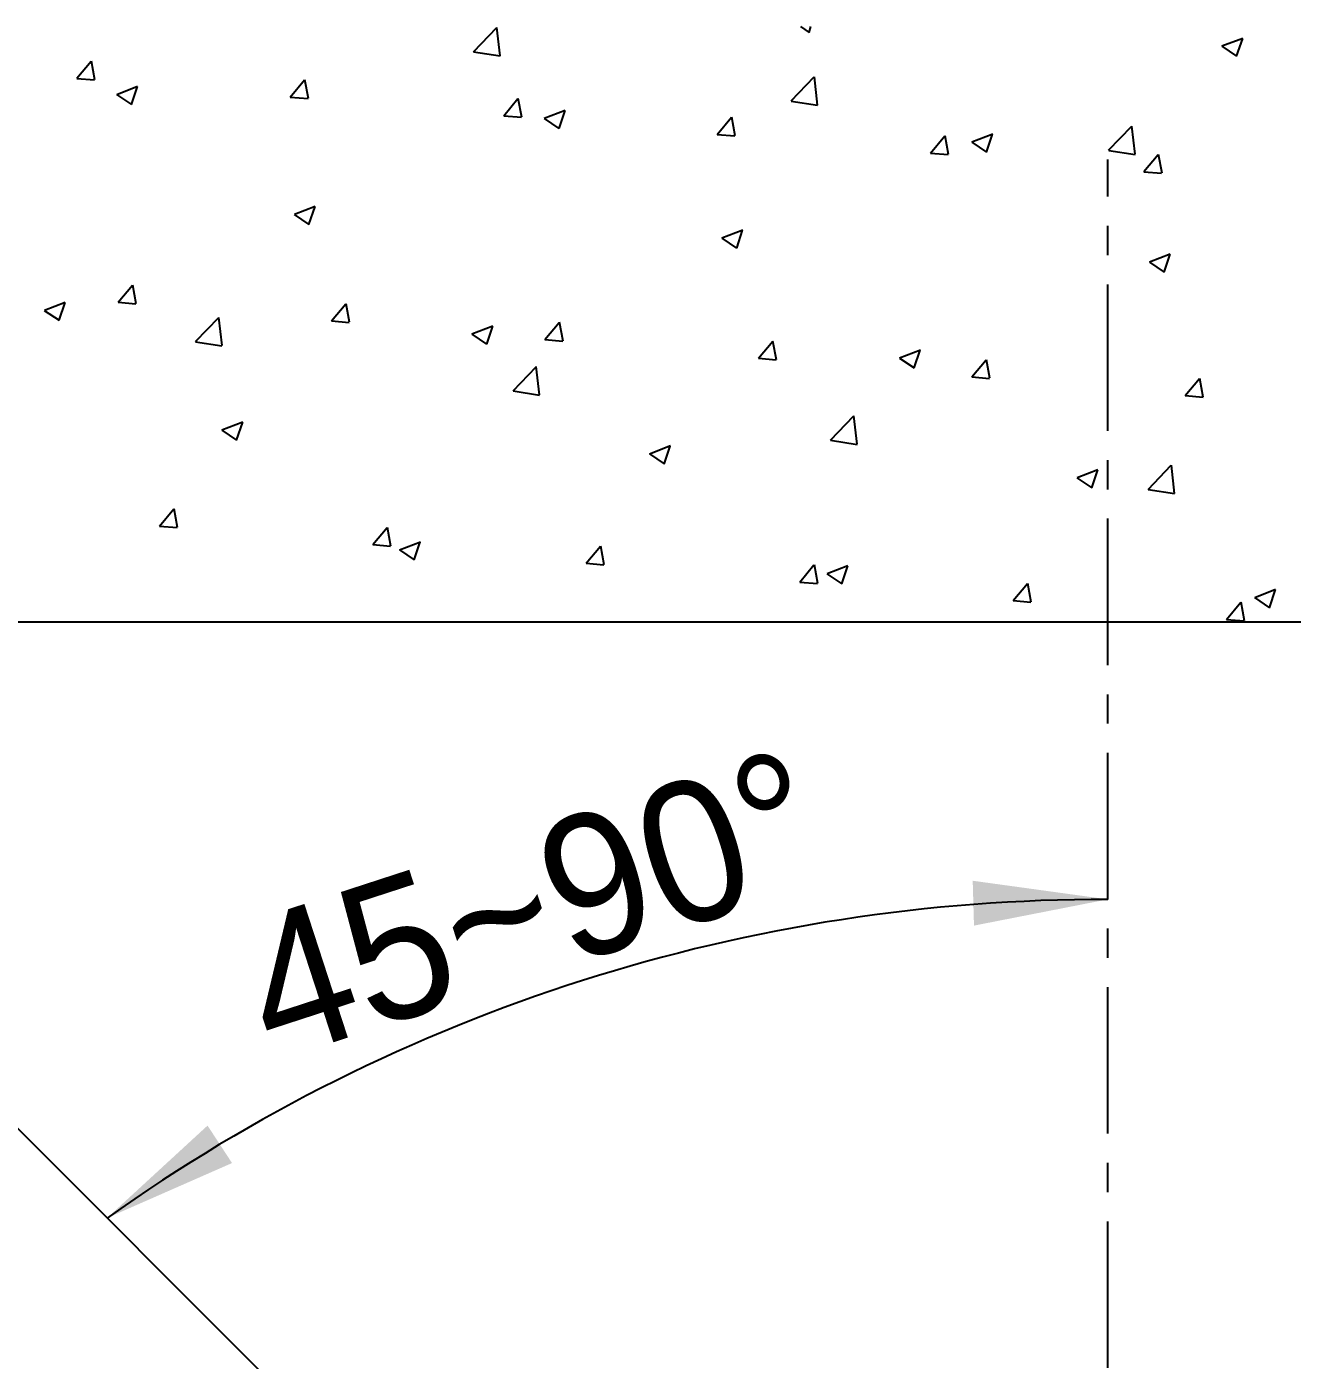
# Model space of a CAD drawing. Header units: millimetres. Extents: x 0 to 42050, y 0 to 29700.
# Drawn here: x 19098 to 20178, y 20835 to 21973 of the extents above; entities that cross this region are included whole.
import ezdxf

# ---------------------------------------------------------------- set-up
doc = ezdxf.new("R2010")
doc.units = ezdxf.units.MM
doc.header["$LTSCALE"] = 50
doc.linetypes.add('CENTERX2', pattern=[4, 2.5, -0.5, 0.5, -0.5])
doc.layers.add('KVC', color=7, linetype='Continuous')
doc.layers.add('P', color=3, linetype='Continuous')
doc.styles.add('돋움', font='')
doc.styles.get('돋움').set_extended_font_data('Dotum')

msp = doc.modelspace()

# ---------------------------------------------------------------- linework, layer by layer
at = {"color": 7}
for p, q in [((19479.1, 21952.1), (19498.9, 21972.7)), ((19501.8, 21948.6), (19498.9, 21972.7)), ((19758.1, 21973.5), (19765.5, 21968.5)), ((19765.5, 21968.5), (19767.1, 21973.5)), ((20118, 21957), (20135.8, 21963.8)), ((20130.5, 21948.2), (20135.7, 21963.5)), ((19479.1, 21952), (19501.7, 21948.5)), ((20117.8, 21956.7), (20130.5, 21948.2)), ((19140.4, 21929.4), (19152.7, 21943.9)), ((19155.9, 21928.1), (19152.9, 21944)), ((19140.4, 21929.3), (19155.6, 21928)), ((19322.6, 21913.4), (19334.8, 21928)), ((19338.1, 21912.1), (19335.1, 21928)), ((19750.2, 21910.1), (19769.9, 21930.7)), ((19772.8, 21906.6), (19770, 21930.7)), ((19174.5, 21915.7), (19192.3, 21922.6)), ((19187, 21906.9), (19192.2, 21922.3)), ((19174.4, 21915.5), (19187, 21907)), ((19322.6, 21913.4), (19337.8, 21912.1)), ((19504.8, 21897.5), (19517, 21912.1)), ((19520.2, 21896.2), (19517.3, 21912.1)), ((19750.2, 21909.9), (19772.8, 21906.4)), ((19504.8, 21897.5), (19520, 21896.1)), ((19539.4, 21895.1), (19552, 21886.6)), ((19539.5, 21895.4), (19557.3, 21902.2)), ((19552.1, 21886.6), (19557.2, 21902)), ((19687, 21881.5), (19699.2, 21896.1)), ((19702.4, 21880.2), (19699.5, 21896.2)), ((19687, 21881.5), (19702.1, 21880.2)), ((19904.5, 21875.1), (19922.3, 21881.9)), ((19917.1, 21866.3), (19922.2, 21881.6)), ((20021.2, 21868), (20041, 21888.6)), ((20043.9, 21864.5), (20041.1, 21888.6)), ((19869.1, 21865.6), (19881.4, 21880.2)), ((19884.6, 21864.3), (19881.7, 21880.2)), ((19904.4, 21874.8), (19917.1, 21866.3)), ((19869.1, 21865.6), (19884.3, 21864.3)), ((20021.3, 21867.9), (20043.9, 21864.4)), ((20051.3, 21849.7), (20063.6, 21864.3)), ((20066.8, 21848.4), (20063.9, 21864.3)), ((20051.3, 21849.6), (20066.5, 21848.3)), ((19326, 21813.2), (19338.6, 21804.7)), ((19326.1, 21813.5), (19343.9, 21820.3)), ((19338.6, 21804.7), (19343.8, 21820)), ((19691, 21792.9), (19703.6, 21784.3)), ((19691.1, 21793.1), (19708.9, 21800)), ((19703.7, 21784.3), (19708.8, 21799.7)), ((20056.2, 21772.8), (20073.9, 21779.6)), ((20068.7, 21764), (20073.9, 21779.3)), ((20056, 21772.5), (20068.7, 21764)), ((19175.7, 21738.3), (19187.9, 21752.9)), ((19191.1, 21737), (19188.2, 21752.9)), ((19112.7, 21731.5), (19130.5, 21738.4)), ((19125.2, 21722.8), (19130.4, 21738.1)), ((19175.7, 21738.3), (19190.8, 21737)), ((19357.8, 21722.4), (19370.1, 21736.9)), ((19373.3, 21721.1), (19370.4, 21737)), ((19112.6, 21731.3), (19125.2, 21722.8)), ((19241.7, 21704.7), (19261.5, 21725.3)), ((19264.4, 21701.2), (19261.5, 21725.3)), ((19357.8, 21722.3), (19373, 21721)), ((19477.6, 21710.9), (19490.2, 21702.4)), ((19477.7, 21711.2), (19495.5, 21718)), ((19490.3, 21702.4), (19495.4, 21717.8)), ((19540, 21706.4), (19552.3, 21721)), ((19555.5, 21705.1), (19552.5, 21721.1)), ((19241.7, 21704.5), (19264.3, 21701)), ((19540, 21706.4), (19555.2, 21705.1)), ((19722.2, 21690.5), (19734.5, 21705.1)), ((19737.7, 21689.2), (19734.7, 21705.1)), ((19722.2, 21690.5), (19737.4, 21689.1)), ((19842.6, 21690.6), (19855.3, 21682.1)), ((19842.7, 21690.9), (19860.5, 21697.7)), ((19855.3, 21682.1), (19860.4, 21697.4)), ((19904.4, 21674.5), (19916.6, 21689.1)), ((19919.9, 21673.3), (19916.9, 21689.2)), ((19512.8, 21662.6), (19532.5, 21683.2)), ((19535.4, 21659.1), (19532.6, 21683.3)), ((19904.4, 21674.5), (19919.6, 21673.2)), ((20086.6, 21658.6), (20098.8, 21673.2)), ((20102, 21657.3), (20099.1, 21673.2)), ((19512.8, 21662.5), (19535.4, 21659)), ((20086.6, 21658.6), (20101.8, 21657.3)), ((19264.3, 21629.3), (19282.1, 21636.1)), ((19276.8, 21620.5), (19282, 21635.8)), ((19783.8, 21620.6), (19803.6, 21641.2)), ((19806.5, 21617.1), (19803.7, 21641.2)), ((19264.2, 21629), (19276.8, 21620.5)), ((19783.9, 21620.5), (19806.5, 21616.9)), ((19629.2, 21608.7), (19641.8, 21600.2)), ((19629.3, 21608.9), (19647.1, 21615.8)), ((19641.9, 21600.1), (19647, 21615.5)), ((20054.9, 21578.5), (20074.7, 21599.2)), ((20077.6, 21575), (20074.8, 21599.2)), ((19994.2, 21588.3), (20006.9, 21579.8)), ((19994.4, 21588.6), (20012.1, 21595.4)), ((20006.9, 21579.8), (20012, 21595.2)), ((20055, 21578.4), (20077.6, 21574.9)), ((19210.9, 21547.2), (19223.1, 21561.8)), ((19226.4, 21546), (19223.4, 21561.9)), ((19210.9, 21547.2), (19226.1, 21545.9)), ((19393.1, 21531.3), (19405.3, 21545.9)), ((19408.5, 21530), (19405.6, 21545.9)), ((19393.1, 21531.3), (19408.3, 21530)), ((19415.9, 21527), (19433.7, 21533.8)), ((19428.5, 21518.2), (19433.6, 21533.6)), ((19575.3, 21515.4), (19587.5, 21530)), ((19590.7, 21514.1), (19587.8, 21530)), ((19415.8, 21526.8), (19428.4, 21518.2)), ((19575.3, 21515.4), (19590.4, 21514)), ((19757.5, 21499.4), (19769.7, 21514)), ((19772.9, 21498.1), (19770, 21514.1)), ((19780.8, 21506.4), (19793.5, 21497.9)), ((19780.9, 21506.7), (19798.7, 21513.5)), ((19793.5, 21497.9), (19798.6, 21513.2)), ((19757.5, 21499.4), (19772.6, 21498.1)), ((19939.6, 21483.5), (19951.9, 21498.1)), ((19955.1, 21482.2), (19952.2, 21498.1)), ((19939.6, 21483.5), (19954.8, 21482.1)), ((20145.9, 21486.1), (20158.5, 21477.5)), ((20146, 21486.3), (20163.8, 21493.2)), ((20158.5, 21477.5), (20163.7, 21492.9)), ((20121.8, 21467.5), (20134.1, 21482.1)), ((20137.3, 21466.3), (20134.3, 21482.2)), ((20121.8, 21467.5), (20137, 21466.2))]:
    msp.add_line(p, q, dxfattribs=at)
at = {"color": 1, "linetype": 'CENTERX2'}
msp.add_line((20020.6, 18428.5), (20020.6, 21860.1), dxfattribs=at)
at = {"color": 1}
msp.add_arc((20017.4, 19760.7), 1467.7, 89.8725, 125.4444, dxfattribs=at)
for points in [[(19906.3, 21206.1), (19905.2, 21244.4), (20020.6, 21228.5)], [(19272.9, 21003.4), (19252, 21035.4), (19166.2, 20956.5)]]:
    msp.add_solid(points, dxfattribs=at)
at = {"layer": 'KVC', "color": 3, "linetype": 'Continuous', "lineweight": 25}
msp.add_line((18859.7, 21263), (19575.1, 20547.6), dxfattribs=at)
at = {"layer": 'P', "color": 0, "lineweight": -2}
msp.add_line((21824, 21465.1), (17444.4, 21465.1), dxfattribs=at)

# ---------------------------------------------------------------- texts
at = {"color": 2, "style": '돋움'}
msp.add_text('45~90°', height=120, rotation=18.0408, dxfattribs=at).set_placement((19307.6, 21089.6))

doc.saveas('drawing.dxf')
